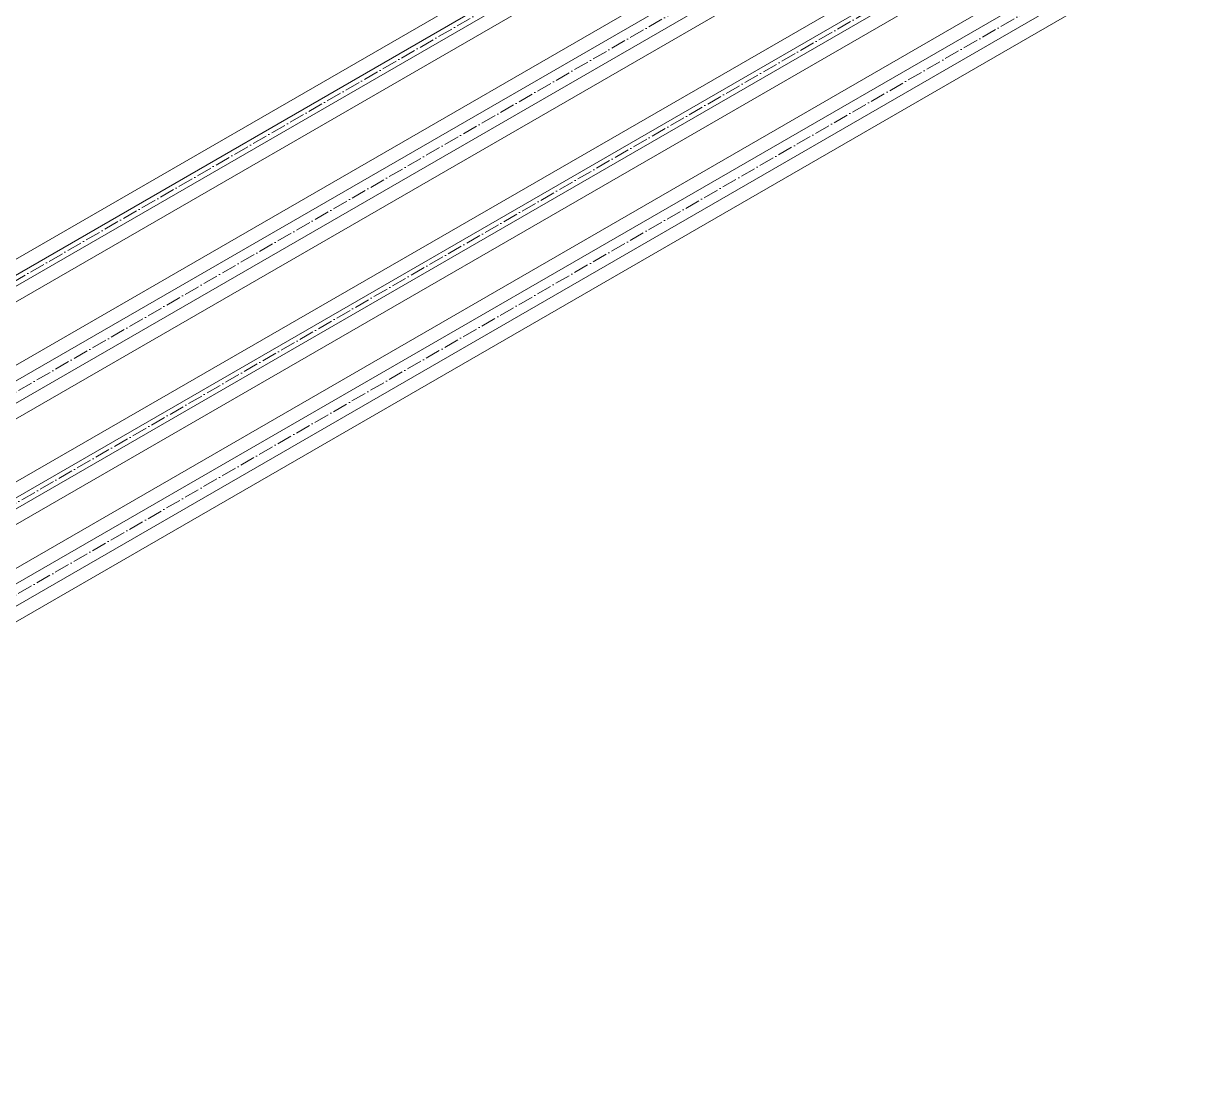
# Model space of a CAD drawing. Header units: millimetres. Extents: x -88595 to 880822, y -1054509 to -148035.
# Drawn here: x 424319 to 425089, y -356411 to -355704 of the extents above; entities that cross this region are included whole.
import ezdxf

# ---------------------------------------------------------------- set-up
doc = ezdxf.new("R2010")
doc.units = ezdxf.units.MM
doc.linetypes.add('$12$ADSK_Осевая', pattern=[14, 10, -2, 0, -2])
doc.layers.add('Изоляция', color=7, linetype='Continuous', lineweight=18)
doc.layers.add('Трубопровод', color=7, linetype='Continuous', lineweight=18)

msp = doc.modelspace()

# ---------------------------------------------------------------- linework, layer by layer
at = {"layer": 'Изоляция', "color": 190, "true_color": 0x8000ff}
for p, q in [((424801.26, -355578.43), (423524.28, -356315.69)), ((423536.46, -356336.78), (424813.43, -355599.52)), ((424962.15, -355632.26), (423725.96, -356345.98)), ((423738.13, -356367.07), (424974.33, -355653.35))]:
    msp.add_line(p, q, dxfattribs=at)
at = {"layer": 'Изоляция', "color": 134, "true_color": 0x00a6a6}
for p, q in [((425073.97, -355624.43), (423851.53, -356330.2)), ((423866.88, -356356.79), (425089.32, -355651.02)), ((424781.37, -355659.73), (423526.85, -356384.03)), ((423542.2, -356410.61), (424796.72, -355686.31))]:
    msp.add_line(p, q, dxfattribs=at)
at = {"layer": 'Трубопровод', "color": 190, "true_color": 0x8000ff}
for p, q in [((424805.76, -355586.22), (423528.78, -356323.48)), ((423531.96, -356328.98), (424808.93, -355591.72)), ((424966.65, -355640.06), (423730.46, -356353.78)), ((423733.63, -356359.28), (424969.83, -355645.56))]:
    msp.add_line(p, q, dxfattribs=at)
at = {"layer": 'Трубопровод', "color": 190, "linetype": '$12$ADSK_Осевая', "true_color": 0x8000ff}
for p, q in [((423530.37, -356326.23), (424807.34, -355588.97)), ((423530.37, -356326.23), (424807.34, -355588.97)), ((423732.04, -356356.53), (424968.24, -355642.81)), ((423732.04, -356356.53), (424968.24, -355642.81))]:
    msp.add_line(p, q, dxfattribs=at)
at = {"layer": 'Трубопровод', "color": 134, "true_color": 0x00a6a6}
for p, q in [((425078.47, -355632.23), (423856.03, -356338)), ((423862.38, -356349), (425084.82, -355643.23)), ((424785.87, -355667.52), (423531.35, -356391.82)), ((423537.7, -356402.82), (424792.22, -355678.52))]:
    msp.add_line(p, q, dxfattribs=at)
at = {"layer": 'Трубопровод', "color": 134, "linetype": '$12$ADSK_Осевая', "true_color": 0x00a6a6}
for p, q in [((425081.64, -355637.73), (423859.21, -356343.5)), ((425081.64, -355637.73), (423859.21, -356343.5)), ((423534.52, -356397.32), (424789.05, -355673.02)), ((423534.52, -356397.32), (424789.05, -355673.02))]:
    msp.add_line(p, q, dxfattribs=at)

doc.saveas('drawing.dxf')
